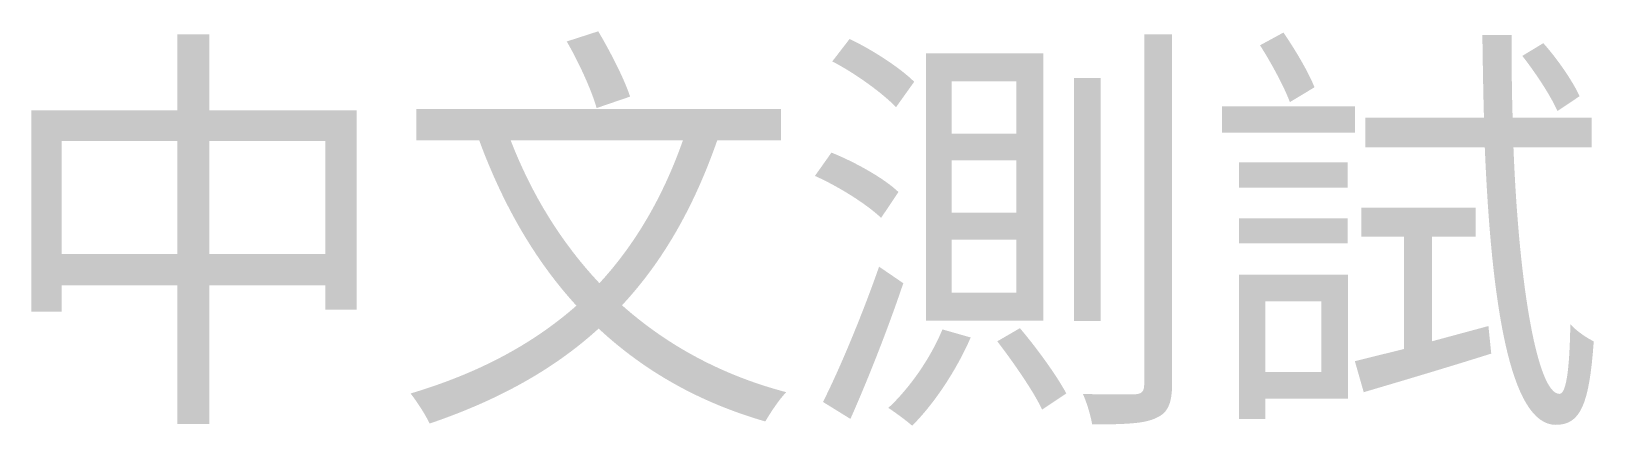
# Model space of a CAD drawing. Extents: x 0.3 to 12.9, y -0.3 to 2.9.
import ezdxf

# ---------------------------------------------------------------- set-up
doc = ezdxf.new("R2010")
doc.units = 0
doc.layers.add('圖層', color=7, linetype='CONTINUOUS')

msp = doc.modelspace()

# ---------------------------------------------------------------- texts
at = {"layer": '圖層'}
msp.add_text('中文測試', height=2.5, dxfattribs=at).set_placement((0, 0))

doc.saveas('drawing.dxf')
